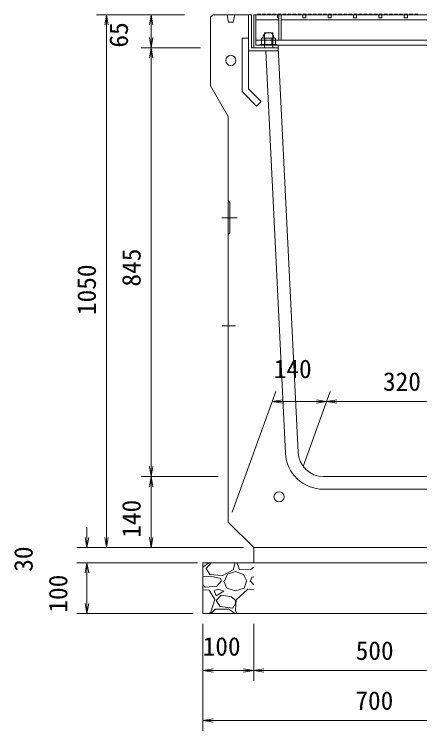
# Model space of a CAD drawing. Units: millimetres, scale not verified. Extents: x 0 to 84100, y 0 to 59400.
# Drawn here: x 60721 to 64718, y 10404 to 17460 of the extents above; entities that cross this region are included whole.
import ezdxf
from ezdxf.enums import TextEntityAlignment as Align

# ---------------------------------------------------------------- set-up
doc = ezdxf.new("R2010")
doc.units = ezdxf.units.MM
doc.header["$LTSCALE"] = 100
doc.linetypes.add('USER1', pattern=[4, 3, -1])
for name, color, linetype, lineweight in [('D-STR-DIM（寸法）', 7, 'Continuous', 18), ('D-STR-STR1（構造物）', 7, 'Continuous', 18), ('D-STR-STRn（構造物）', 7, 'Continuous', 18), ('D-STR（構造物外形線）', 1, 'Continuous', 18)]:
    doc.layers.add(name, color=color, linetype=linetype, lineweight=lineweight)
doc.styles.add('ＭＳ ゴシック', font='')
doc.styles.get('ＭＳ ゴシック').set_extended_font_data('MS Gothic')

msp = doc.modelspace()

# ---------------------------------------------------------------- linework, layer by layer
at = {"layer": 'D-STR-DIM（寸法）'}
for p, q in [((62395.4, 17457), (61530.6, 17457)), ((61613.9, 17357), (61630.6, 17457)), ((61630.6, 17457), (61647.2, 17357)), ((61630.6, 17457), (61630.6, 17357)), ((62400.4, 17457), (61971.8, 17457)), ((62055.1, 17357), (62071.8, 17457)), ((62071.8, 17457), (62088.5, 17357)), ((62071.8, 17457), (62071.8, 17357)), ((61630.6, 12307), (61630.6, 17357)), ((62071.8, 17232), (62071.8, 17357)), ((62071.8, 17132), (62055.1, 17232)), ((62088.5, 17232), (62071.8, 17132)), ((62071.8, 17132), (62071.8, 17232)), ((62400.4, 17132), (61971.8, 17132)), ((62556.4, 17132), (61971.8, 17132)), ((62055.1, 17032), (62071.8, 17132)), ((62071.8, 17132), (62088.5, 17032)), ((62071.8, 17132), (62071.8, 17032)), ((62071.8, 13007), (62071.8, 17032)), ((62867.8, 12557), (63300.7, 13746.4)), ((63567.8, 13007), (63836.9, 13746.4)), ((63567.8, 13007), (63836.9, 13746.4)), ((63264.3, 13646.4), (63364.3, 13663)), ((63364.3, 13629.7), (63264.3, 13646.4)), ((63264.3, 13646.4), (63364.3, 13646.4)), ((63364.3, 13646.4), (63700.5, 13646.4)), ((63700.5, 13663), (63800.5, 13646.4)), ((63800.5, 13646.4), (63700.5, 13629.7)), ((63800.5, 13646.4), (63700.5, 13646.4)), ((63800.5, 13646.4), (63900.5, 13663)), ((63900.5, 13629.7), (63800.5, 13646.4)), ((63800.5, 13646.4), (63900.5, 13646.4)), ((63900.5, 13646.4), (65300.5, 13646.4)), ((62071.8, 12907), (62055.1, 13007)), ((62088.5, 13007), (62071.8, 12907)), ((62071.8, 12907), (62071.8, 13007)), ((62731.4, 12907), (61971.8, 12907)), ((62534.6, 12907), (61971.8, 12907)), ((62055.1, 12807), (62071.8, 12907)), ((62071.8, 12907), (62088.5, 12807)), ((62071.8, 12907), (62071.8, 12807)), ((62071.8, 12307), (62071.8, 12807)), ((61437.8, 12307), (61437.8, 12407)), ((61437.8, 12207), (61421.2, 12307)), ((61454.5, 12307), (61437.8, 12207)), ((61437.8, 12207), (61437.8, 12307)), ((61630.6, 12207), (61613.9, 12307)), ((61647.2, 12307), (61630.6, 12207)), ((61630.6, 12207), (61630.6, 12307)), ((62071.8, 12207), (62055.1, 12307)), ((62088.5, 12307), (62071.8, 12207)), ((62071.8, 12207), (62071.8, 12307)), ((62981.4, 12207), (61337.8, 12207)), ((62395.4, 12207), (61530.6, 12207)), ((62534.6, 12207), (61971.8, 12207)), ((62481.4, 12057), (61337.8, 12057)), ((62526.4, 12057), (61337.8, 12057)), ((61421.2, 11957), (61437.8, 12057)), ((61421.2, 11957), (61437.8, 12057)), ((61437.8, 12057), (61454.5, 11957)), ((61437.8, 12057), (61437.8, 11957)), ((61437.8, 12057), (61454.5, 11957)), ((61437.8, 12057), (61437.8, 11957)), ((61437.8, 11957), (61437.8, 11857)), ((61437.8, 11957), (61437.8, 11657)), ((61437.8, 11557), (61421.2, 11657)), ((61454.5, 11657), (61437.8, 11557)), ((61437.8, 11557), (61437.8, 11657)), ((62481.4, 11557), (61337.8, 11557)), ((62581.4, 11457), (62581.4, 10403.5)), ((62581.4, 11457), (62581.4, 10895.9)), ((63081.4, 11457), (63081.4, 10895.9)), ((63081.4, 11457), (63081.4, 10895.9)), ((62581.4, 10995.9), (62681.4, 11012.5)), ((62981.4, 11012.5), (63081.4, 10995.9)), ((63081.4, 10995.9), (63181.4, 11012.5)), ((62681.4, 10979.2), (62581.4, 10995.9)), ((62581.4, 10995.9), (62681.4, 10995.9)), ((62981.4, 10995.9), (62681.4, 10995.9)), ((63081.4, 10995.9), (62981.4, 10979.2)), ((63081.4, 10995.9), (62981.4, 10995.9)), ((63181.4, 10979.2), (63081.4, 10995.9)), ((63081.4, 10995.9), (63181.4, 10995.9)), ((65481.4, 10995.9), (63181.4, 10995.9)), ((62581.4, 10503.5), (62681.4, 10520.2)), ((62681.4, 10486.8), (62581.4, 10503.5)), ((62581.4, 10503.5), (62681.4, 10503.5)), ((65981.4, 10503.5), (62681.4, 10503.5))]:
    msp.add_line(p, q, dxfattribs=at)
at = {"layer": 'D-STR-STR1（構造物）'}
for p, q in [((63103.9, 17457), (63081.4, 17457)), ((63081.4, 17457), (63081.4, 17132)), ((63103.9, 17207), (63103.9, 17457)), ((63103.9, 17457), (63103.9, 17157)), ((63103.9, 17457), (63328.9, 17457)), ((63118.9, 17460.5), (63118.9, 17457)), ((63148.9, 17460.5), (63118.9, 17460.5)), ((63148.9, 17457), (63148.9, 17460.5)), ((63168.9, 17460.5), (63168.9, 17457)), ((63198.9, 17460.5), (63168.9, 17460.5)), ((63198.9, 17457), (63198.9, 17460.5)), ((63218.9, 17460.5), (63218.9, 17457)), ((63248.9, 17460.5), (63218.9, 17460.5)), ((63248.9, 17457), (63248.9, 17460.5)), ((63268.9, 17460.5), (63268.9, 17457)), ((63298.9, 17460.5), (63268.9, 17460.5)), ((63298.9, 17457), (63298.9, 17460.5)), ((63316.4, 17427), (63316.4, 17457)), ((63316.4, 17457), (63328.9, 17457)), ((63318.9, 17460.5), (63318.9, 17457)), ((63348.9, 17460.5), (63318.9, 17460.5)), ((63328.9, 17457), (63328.9, 17207)), ((63351.4, 17457), (63328.9, 17457)), ((63328.9, 17457), (63328.9, 17207)), ((63328.9, 17457), (63346.4, 17457)), ((63328.9, 17457), (63351.4, 17457)), ((63348.9, 17457), (63348.9, 17460.5)), ((63351.4, 17457), (63351.4, 17207)), ((63351.4, 17207), (63351.4, 17457)), ((63351.4, 17457), (65311.4, 17457)), ((63368.9, 17460.5), (63368.9, 17457)), ((63398.9, 17460.5), (63368.9, 17460.5)), ((63398.9, 17457), (63398.9, 17460.5)), ((63418.9, 17460.5), (63418.9, 17457)), ((63448.9, 17460.5), (63418.9, 17460.5)), ((63448.9, 17457), (63448.9, 17460.5)), ((63468.9, 17460.5), (63468.9, 17457)), ((63498.9, 17460.5), (63468.9, 17460.5)), ((63498.9, 17457), (63498.9, 17460.5)), ((63518.9, 17460.5), (63518.9, 17457)), ((63548.9, 17460.5), (63518.9, 17460.5)), ((63548.9, 17457), (63548.9, 17460.5)), ((63566.4, 17427), (63566.4, 17457)), ((63566.4, 17457), (63596.4, 17457)), ((63568.9, 17460.5), (63568.9, 17457)), ((63598.9, 17460.5), (63568.9, 17460.5)), ((63596.4, 17457), (63596.4, 17427)), ((63598.9, 17457), (63598.9, 17460.5)), ((63618.9, 17460.5), (63618.9, 17457)), ((63648.9, 17460.5), (63618.9, 17460.5)), ((63648.9, 17457), (63648.9, 17460.5)), ((63668.9, 17460.5), (63668.9, 17457)), ((63698.9, 17460.5), (63668.9, 17460.5)), ((63698.9, 17457), (63698.9, 17460.5)), ((63718.9, 17460.5), (63718.9, 17457)), ((63748.9, 17460.5), (63718.9, 17460.5)), ((63748.9, 17457), (63748.9, 17460.5)), ((63768.9, 17460.5), (63768.9, 17457)), ((63798.9, 17460.5), (63768.9, 17460.5)), ((63798.9, 17457), (63798.9, 17460.5)), ((63816.4, 17427), (63816.4, 17457)), ((63816.4, 17457), (63846.4, 17457)), ((63818.9, 17460.5), (63818.9, 17457)), ((63848.9, 17460.5), (63818.9, 17460.5)), ((63846.4, 17457), (63846.4, 17427)), ((63848.9, 17457), (63848.9, 17460.5)), ((63868.9, 17460.5), (63868.9, 17457)), ((63898.9, 17460.5), (63868.9, 17460.5)), ((63898.9, 17457), (63898.9, 17460.5)), ((63918.9, 17460.5), (63918.9, 17457)), ((63948.9, 17460.5), (63918.9, 17460.5)), ((63948.9, 17457), (63948.9, 17460.5)), ((63968.9, 17460.5), (63968.9, 17457)), ((63998.9, 17460.5), (63968.9, 17460.5)), ((63998.9, 17457), (63998.9, 17460.5)), ((64018.9, 17460.5), (64018.9, 17457)), ((64048.9, 17460.5), (64018.9, 17460.5)), ((64048.9, 17457), (64048.9, 17460.5)), ((64066.4, 17427), (64066.4, 17457)), ((64066.4, 17457), (64096.4, 17457)), ((64068.9, 17460.5), (64068.9, 17457)), ((64098.9, 17460.5), (64068.9, 17460.5)), ((64096.4, 17457), (64096.4, 17427)), ((64098.9, 17457), (64098.9, 17460.5)), ((64118.9, 17460.5), (64118.9, 17457)), ((64148.9, 17460.5), (64118.9, 17460.5)), ((64148.9, 17457), (64148.9, 17460.5)), ((64168.9, 17460.5), (64168.9, 17457)), ((64198.9, 17460.5), (64168.9, 17460.5)), ((64198.9, 17457), (64198.9, 17460.5)), ((64218.9, 17460.5), (64218.9, 17457)), ((64248.9, 17460.5), (64218.9, 17460.5)), ((64248.9, 17457), (64248.9, 17460.5)), ((64268.9, 17460.5), (64268.9, 17457)), ((64298.9, 17460.5), (64268.9, 17460.5)), ((64298.9, 17457), (64298.9, 17460.5)), ((64316.4, 17427), (64316.4, 17457)), ((64316.4, 17457), (64346.4, 17457)), ((64318.9, 17460.5), (64318.9, 17457)), ((64348.9, 17460.5), (64318.9, 17460.5)), ((64346.4, 17457), (64346.4, 17427)), ((64348.9, 17457), (64348.9, 17460.5)), ((64368.9, 17460.5), (64368.9, 17457)), ((64398.9, 17460.5), (64368.9, 17460.5)), ((64398.9, 17457), (64398.9, 17460.5)), ((64418.9, 17460.5), (64418.9, 17457)), ((64448.9, 17460.5), (64418.9, 17460.5)), ((64448.9, 17457), (64448.9, 17460.5)), ((64468.9, 17460.5), (64468.9, 17457)), ((64498.9, 17460.5), (64468.9, 17460.5)), ((64498.9, 17457), (64498.9, 17460.5)), ((64518.9, 17460.5), (64518.9, 17457)), ((64548.9, 17460.5), (64518.9, 17460.5)), ((64548.9, 17457), (64548.9, 17460.5)), ((64566.4, 17427), (64566.4, 17457)), ((64566.4, 17457), (64596.4, 17457)), ((64568.9, 17460.5), (64568.9, 17457)), ((64598.9, 17460.5), (64568.9, 17460.5)), ((64596.4, 17457), (64596.4, 17427)), ((64598.9, 17457), (64598.9, 17460.5)), ((64618.9, 17460.5), (64618.9, 17457)), ((64648.9, 17460.5), (64618.9, 17460.5)), ((64648.9, 17457), (64648.9, 17460.5)), ((64668.9, 17460.5), (64668.9, 17457)), ((64698.9, 17460.5), (64668.9, 17460.5)), ((64698.9, 17457), (64698.9, 17460.5)), ((63103.9, 17407), (63328.9, 17407)), ((63328.9, 17427), (63316.4, 17427)), ((63351.4, 17407), (65311.4, 17407)), ((63596.4, 17427), (63566.4, 17427)), ((63846.4, 17427), (63816.4, 17427)), ((64096.4, 17427), (64066.4, 17427)), ((64346.4, 17427), (64316.4, 17427)), ((64596.4, 17427), (64566.4, 17427)), ((63295.7, 17227), (63157.1, 17227)), ((63157.1, 17227), (63157.1, 17164.5)), ((63191.8, 17164.5), (63191.8, 17227)), ((63261.1, 17164.5), (63261.1, 17227)), ((63295.7, 17164.5), (63295.7, 17227)), ((63081.4, 17157), (63081.4, 17132)), ((63103.9, 17207), (63328.9, 17207)), ((63103.9, 17157), (65558.9, 17157)), ((63308.9, 17164.5), (63143.9, 17164.5)), ((63143.9, 17164.5), (63143.9, 17157)), ((63143.9, 17157), (63226.4, 17157)), ((63157.1, 17164.5), (63295.7, 17164.5)), ((63226.4, 17157), (63308.9, 17157)), ((63308.9, 17157), (63308.9, 17164.5)), ((63323.9, 17132), (63323.9, 17157)), ((63328.9, 17207), (63351.4, 17207)), ((63328.9, 17207), (63351.4, 17207)), ((63351.4, 17207), (65311.4, 17207)), ((63081.4, 17132), (63323.9, 17132))]:
    msp.add_line(p, q, dxfattribs=at)
msp.add_arc((63226.4, 17227), 55, 0, 180, dxfattribs=at)
at = {"layer": 'D-STR-STRn（構造物）', "linetype": 'USER1'}
for p, q in [((62818.9, 17457), (62833.4, 17384.5)), ((62893.9, 17457), (62879.4, 17384.5)), ((62879.4, 17384.5), (62833.4, 17384.5)), ((62833.4, 17384.5), (62836.4, 17382)), ((62876.4, 17382), (62836.4, 17382)), ((62879.4, 17384.5), (62876.4, 17382))]:
    msp.add_line(p, q, dxfattribs=at)
at = {"layer": 'D-STR-STRn（構造物）'}
for p, q in [((62831.4, 15623), (62847.4, 15607)), ((62847.4, 15607), (62847.4, 15307)), ((62767.8, 15457), (62919.3, 15457)), ((62847.4, 15307), (62831.4, 15291)), ((62770.4, 14392.7), (62901, 14392.7)), ((63081.4, 12207), (63081.4, 12057)), ((63081.4, 12057), (62581.4, 12057)), ((62581.4, 12057), (62581.4, 11557)), ((62581.4, 12013.5), (62637.7, 12057)), ((62612.3, 12001.8), (62662, 12057)), ((62648.3, 11941.5), (62613.3, 12001.5)), ((62897.5, 12056.7), (62877.5, 11986.7)), ((62914.5, 12057), (62941.5, 11992.9)), ((63047.3, 11987.2), (63081.4, 12013.5)), ((66081.4, 12057), (63081.4, 12057)), ((62772, 11932.8), (62647, 11942.8)), ((62757.1, 11902.1), (62657.1, 11927.1)), ((62877.5, 11986.4), (62772.5, 11931.4)), ((62792.2, 11876.8), (62822.2, 11946.8)), ((62822.3, 11946.8), (62902.3, 11971.8)), ((62902.1, 11971.8), (62982.1, 11941.8)), ((62942, 11991.5), (63047, 11986.5)), ((62982.4, 11941.6), (63012.4, 11876.6)), ((62657.7, 11926.2), (62581.4, 11918.2)), ((62762.3, 11876.8), (62717.3, 11826.8)), ((62762.3, 11876.5), (62757.3, 11901.5)), ((62786.8, 11876.9), (62816.8, 11806.9)), ((62987.1, 11807), (63012.1, 11877)), ((63081.4, 11841), (63047.1, 11878.4)), ((63047.2, 11876.9), (63062.2, 11916.9)), ((63081.4, 11918.2), (63062.7, 11916.2)), ((62602.1, 11818.4), (62581.4, 11841)), ((62642.4, 11786.3), (62581.4, 11791.4)), ((62716.9, 11827.1), (62601.9, 11817.1)), ((62698.4, 11697.1), (62643.4, 11787.1)), ((62727.2, 11796.6), (62692.2, 11781.6)), ((62787.4, 11776.9), (62727.4, 11796.9)), ((62816.9, 11806.4), (62901.9, 11781.4)), ((62902.6, 11781.5), (62987.6, 11806.5)), ((63022.4, 11796.8), (62907.4, 11691.8)), ((63081.4, 11791.4), (63022.4, 11796.3)), ((62692.1, 11781.8), (62712.1, 11731.8)), ((62712.1, 11731.9), (62787.1, 11776.9)), ((62762.3, 11736.8), (62712.3, 11686.8)), ((62862.9, 11722.1), (62762.9, 11737.1)), ((62903.3, 11685.7), (62863.3, 11720.7)), ((62657.3, 11571.6), (62697.3, 11696.6)), ((62712.1, 11687), (62752.1, 11627)), ((62877.4, 11611.9), (62902.4, 11656.9)), ((62907.1, 11692), (62902.1, 11587)), ((62902.3, 11656.8), (62902.3, 11686.8)), ((62662, 11557), (62702.3, 11601.8)), ((62702.3, 11601.8), (62832.3, 11601.8)), ((62752.4, 11626.6), (62877.4, 11611.6)), ((62832.1, 11602.9), (62897.1, 11557.9)), ((62901.5, 11587.9), (62914.5, 11557)), ((62581.4, 11557), (66081.4, 11557)), ((62637.7, 11557), (62657.3, 11572.2))]:
    msp.add_line(p, q, dxfattribs=at)
for centre in [(62856.4, 17007), (63331.4, 12707)]:
    msp.add_circle(centre, 50, dxfattribs=at)
at = {"layer": 'D-STR（構造物外形線）'}
for p, q in [((62681.4, 17457), (62656.4, 17432)), ((62656.4, 17432), (62656.4, 16757)), ((63061.4, 17457), (62681.4, 17457)), ((63031.4, 17457), (63031.4, 16727)), ((63061.4, 17457), (63061.4, 17132)), ((62966.4, 17227), (62966.4, 16700.1)), ((63031.4, 17227), (62966.4, 17227)), ((63188.9, 17277), (63188.9, 17132)), ((63188.9, 17277), (63268.9, 17277)), ((63268.9, 17277), (63268.9, 17132)), ((63323.9, 17102), (63031.4, 17102)), ((63323.9, 17132), (63061.4, 17132)), ((63200.2, 17102), (63394.9, 13138.6)), ((63323.9, 17132), (63519.7, 13144.7)), ((63323.9, 17102), (63323.9, 17132)), ((62656.4, 16757), (62831.4, 16453.9)), ((63031.4, 16727), (63156.4, 16602)), ((62966.4, 16700.1), (63110.5, 16556)), ((63156.4, 16602), (63110.5, 16556)), ((62831.4, 16453.9), (62831.4, 12457)), ((63769.4, 12907), (64893.2, 12907)), ((63767.9, 12782), (64895, 12782)), ((62831.4, 12457), (63081.4, 12207)), ((63081.4, 12207), (65581.4, 12207))]:
    msp.add_line(p, q, dxfattribs=at)
for radius in [375, 250]:
    msp.add_arc((63769.4, 13157), radius, 182.81168, 270, dxfattribs=at)

# ---------------------------------------------------------------- texts
at = {"layer": 'D-STR-DIM（寸法）', "style": 'ＭＳ ゴシック'}
for s, p in [('65', (61896.8, 17132.7)), ('845', (62021.8, 14778.4)), ('1050', (61580.6, 14497.6)), ('140', (62021.8, 12303.8)), ('30', (60957.5, 11968.9)), ('100', (61299.4, 11566.1))]:
    msp.add_text(s, height=183.3, rotation=90, dxfattribs=at).set_placement(p, align=Align.BOTTOM_LEFT)
for s, p in [('140', (63279.2, 13821.4)), ('320', (64356.2, 13696.4)), ('100', (62578.2, 11087.3)), ('500', (64087.1, 11045.9)), ('700', (64084, 10553.5))]:
    msp.add_text(s, height=183.3, dxfattribs=at).set_placement(p, align=Align.BOTTOM_LEFT)

doc.saveas('drawing.dxf')
